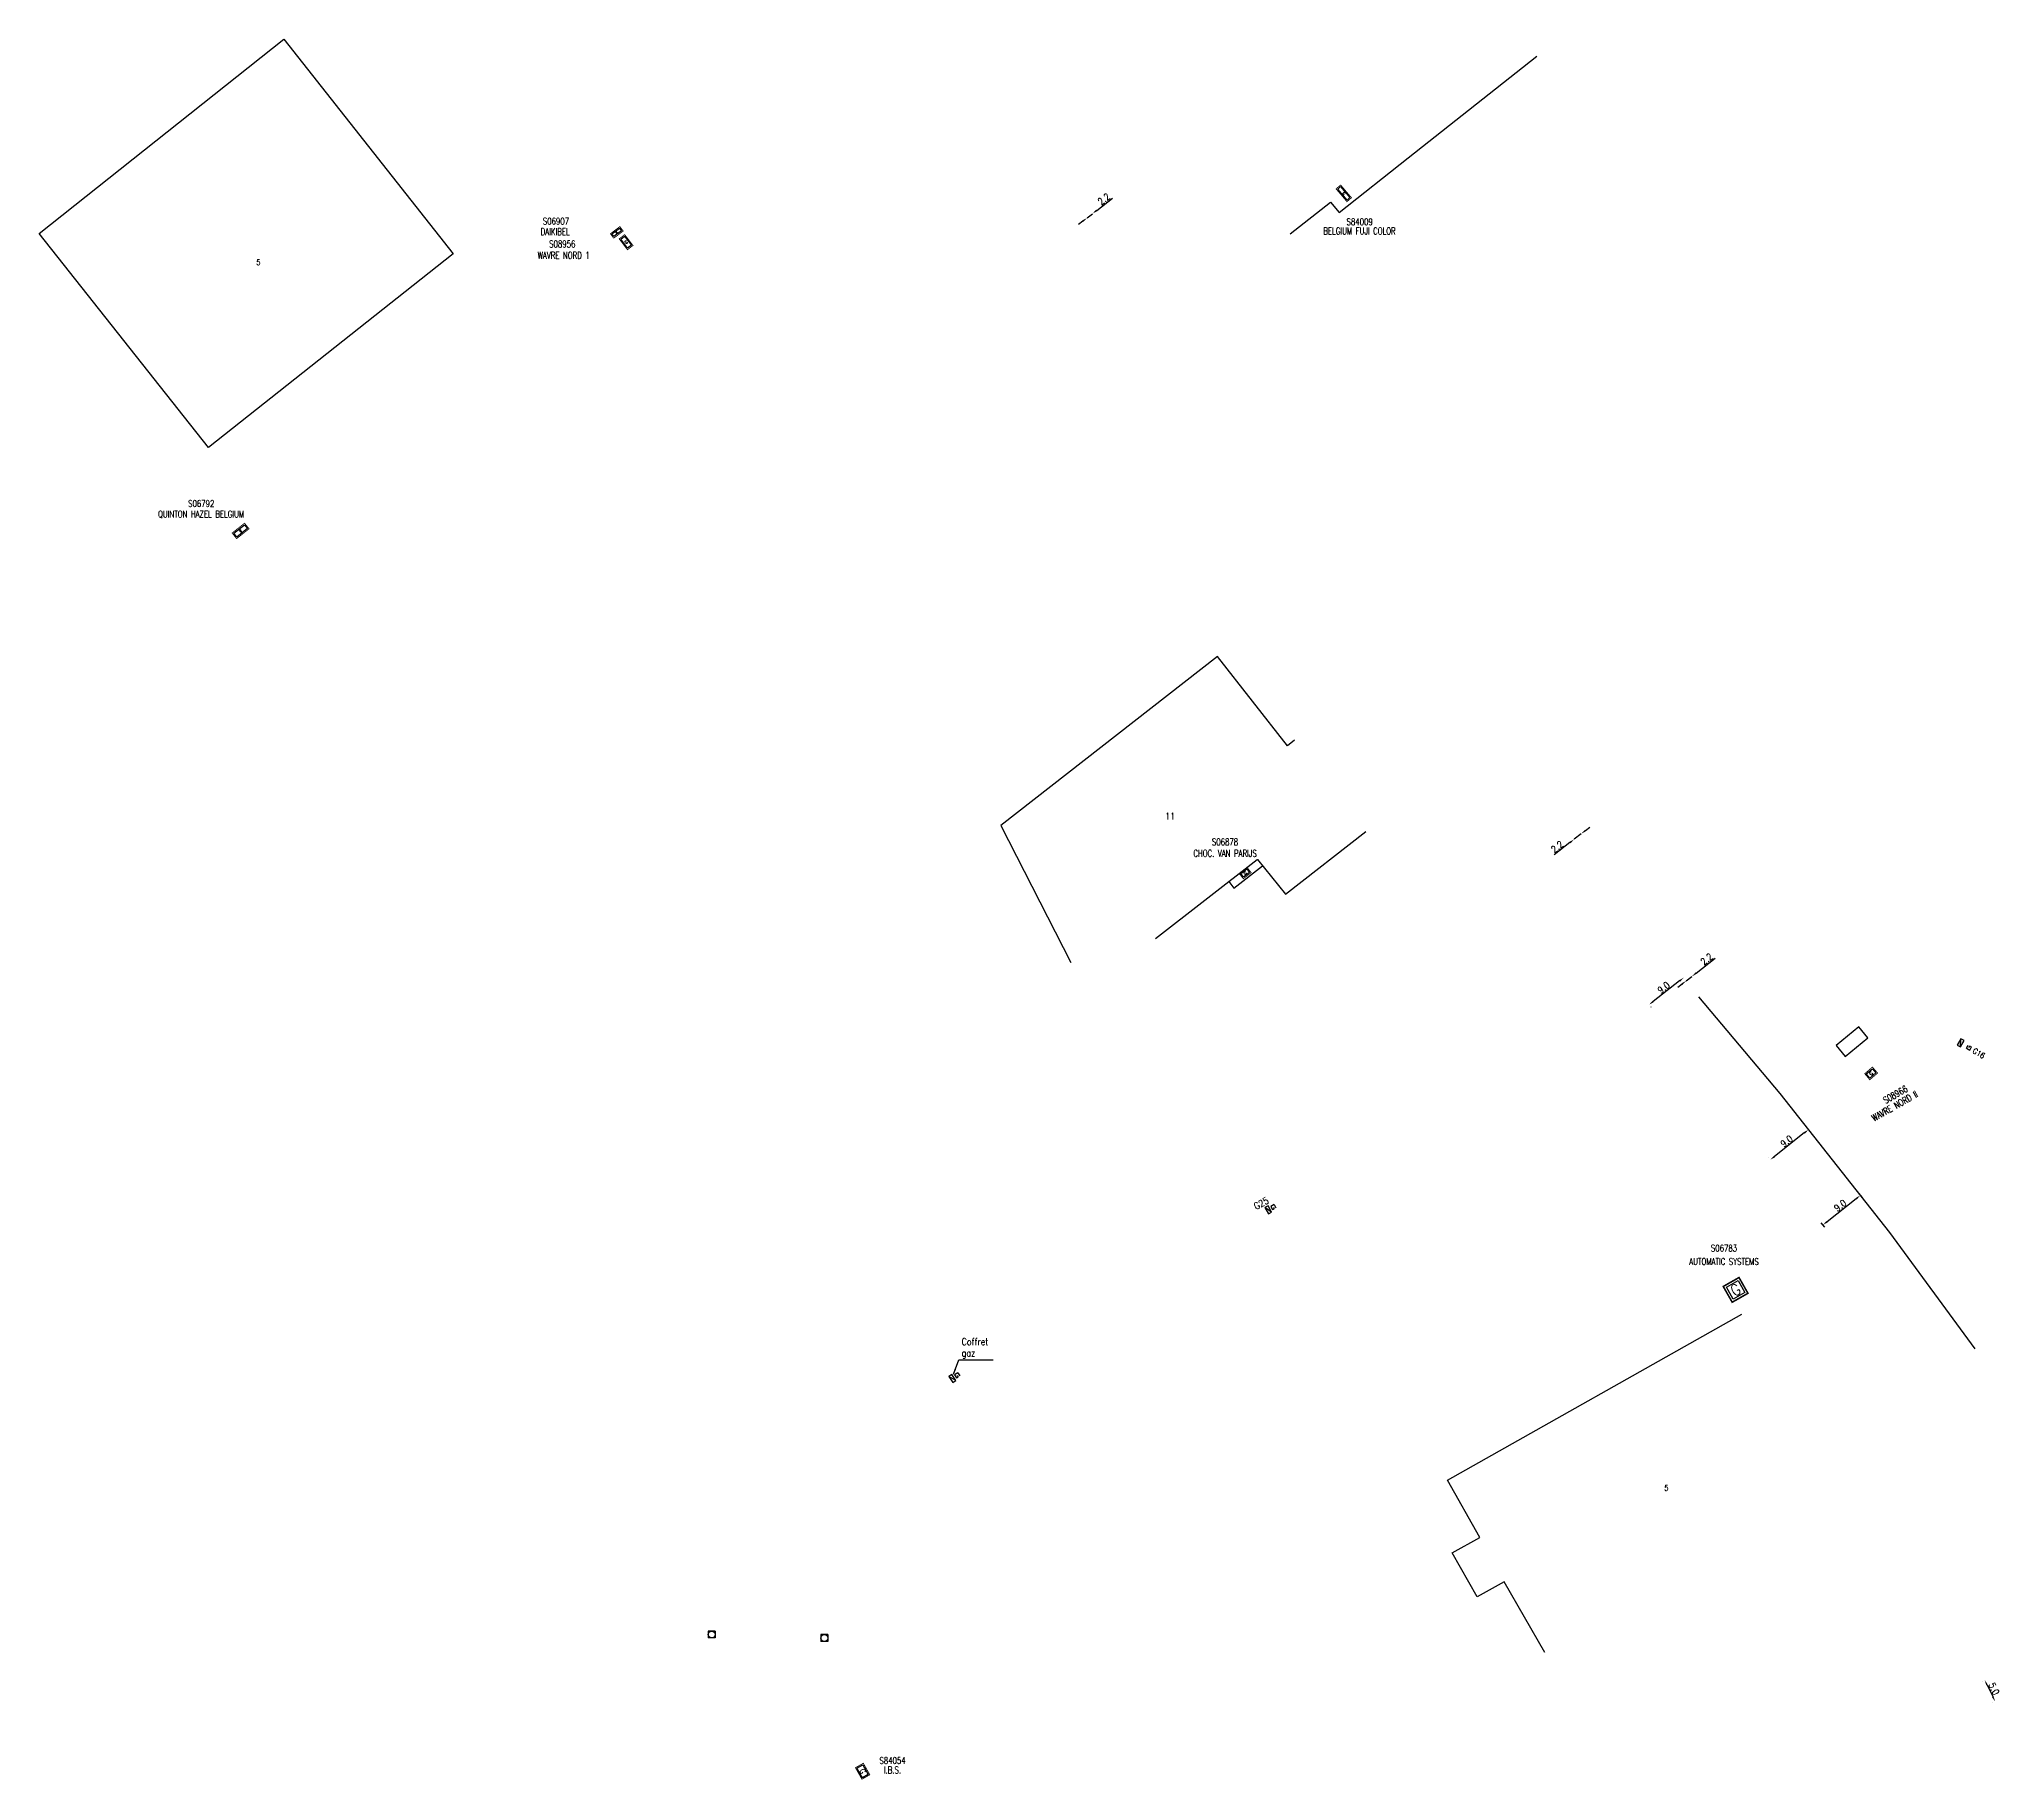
# Model space of a CAD drawing. Header units: millimetres. Extents: x 165082 to 165960, y 158000 to 158686.
# Drawn here: x 165123.6 to 165556.6, y 158000 to 158384.1 of the extents above; entities that cross this region are included whole.
import ezdxf
from ezdxf.enums import TextEntityAlignment as Align

# ---------------------------------------------------------------- set-up
doc = ezdxf.new("R2010")
doc.units = ezdxf.units.MM
doc.layers.get('0').update_dxf_attribs({"linetype": 'CONTINUOUS'})
for name, color, linetype in [('G_210', 7, 'CONTINUOUS'), ('W0008', 7, 'CONTINUOUS'), ('W0051', 7, 'CONTINUOUS'), ('W0100', 7, 'CONTINUOUS'), ('W0101', 7, 'CONTINUOUS'), ('W0103', 7, 'CONTINUOUS'), ('W0104', 7, 'CONTINUOUS'), ('W0420', 7, 'CONTINUOUS'), ('W0432', 7, 'CONTINUOUS'), ('W0991', 7, 'CONTINUOUS')]:
    doc.layers.add(name, color=color, linetype=linetype)
doc.styles.get("Standard").update_dxf_attribs({"font": 'romans.shx', "width": 0.85})
doc.dimstyles.get("Standard").update_dxf_attribs({"dimtxt": 1.5, "dimasz": 1.2, "dimexe": 0.625, "dimexo": 0.625, "dimgap": 0.25, "dimtad": 1, "dimdec": 1, "dimzin": 0, "dimdsep": 46, "dimtxsty": 'Standard', "dimcen": -0.5, "dimadec": 0, "dimazin": 0, "dimtfac": 1, "dimtdec": 1, "dimtmove": 0, "dimatfit": 3, "dimfxl": 0, "dimtolj": 1, "dimtzin": 0, "dimarcsym": 0})

# ---------------------------------------------------------------- blocks, each defined once
blk = doc.blocks.new('T420')
for p, q in [((0.75, 0.75), (-0.75, 0.75)), ((-0.75, 0.75), (-0.75, -0.75)), ((0.75, 0.75), (0.75, -0.75)), ((0.75, -0.75), (-0.75, -0.75))]:
    blk.add_line(p, q)
blk.add_ellipse((0, 0), major_axis=(-0.53, 0.53), ratio=1, start_param=3.926991, end_param=10.210176)
blk = doc.blocks.new('*U3')
at = {"layer": 'G_210', "color": 0, "linetype": 'Continuous', "const_width": 0.35, "flags": 128}
blk.add_lwpolyline([(7.4, 2.66), (7.4, 0), (0, 0), (0, 2.66)], close=True, dxfattribs=at)
at = {"layer": 'G_210', "color": 0, "linetype": 'Continuous'}
blk.add_lwpolyline([(0.5, 2.16), (6.9, 2.16), (6.9, 0.5), (0.5, 0.5)], close=True, dxfattribs=at)
at = {"layer": 'G_210', "insert": (3.76, 1.31), "char_height": 1.35, "width": 10.6756, "attachment_point": 5}
blk.add_mtext('G', dxfattribs=at)
at = {"layer": 'G_210', "color": 0, "linetype": 'Continuous', "width": 0.75}
for tag, height, p in [('NUM', 4, (2, 16)), ('NOM', 4, (2, 11)), ('BCL', 3, (2, 7))]:
    blk.add_attdef(tag, text='', height=height, dxfattribs=at).set_placement(p, align=Align.MIDDLE)
at = {"layer": 'G_210', "color": 0, "linetype": 'Continuous', "width": 0.75, "flags": 3}
for tag, p in [('DEF_COUP', (2.14, -5.61)), ('DEF_TYPE', (2.14, -8.11)), ('DEF_LEG', (2.14, -3.11))]:
    blk.add_attdef(tag, text='', height=1.2, dxfattribs=at).set_placement(p, align=Align.MIDDLE)
blk = doc.blocks.new('*U4')
at = {"layer": 'G_210', "color": 0, "linetype": 'Continuous', "const_width": 0.35, "flags": 128}
blk.add_lwpolyline([(4.4, 3), (4.4, 0), (0, 0), (0, 3)], close=True, dxfattribs=at)
at = {"layer": 'G_210', "color": 0, "linetype": 'Continuous'}
blk.add_lwpolyline([(0.5, 2.5), (3.9, 2.5), (3.9, 0.5), (0.5, 0.5)], close=True, dxfattribs=at)
at = {"layer": 'G_210', "insert": (2.13, 1.42), "char_height": 1.39, "width": 3.0623, "attachment_point": 5}
blk.add_mtext('G', dxfattribs=at)
at = {"layer": 'G_210', "color": 0, "linetype": 'Continuous', "width": 0.75}
for tag, height, p in [('NUM', 4, (2, 16)), ('NOM', 4, (2, 11)), ('BCL', 3, (2, 7))]:
    blk.add_attdef(tag, text='', height=height, dxfattribs=at).set_placement(p, align=Align.MIDDLE)
at = {"layer": 'G_210', "color": 0, "linetype": 'Continuous', "width": 0.75, "flags": 3}
for tag, p in [('DEF_COUP', (2.14, -5.61)), ('DEF_TYPE', (2.14, -8.11)), ('DEF_LEG', (2.14, -3.11))]:
    blk.add_attdef(tag, text='', height=1.2, dxfattribs=at).set_placement(p, align=Align.MIDDLE)
blk = doc.blocks.new('G_210_23')
at = {"layer": 'G_210', "color": 0, "linetype": 'Continuous', "const_width": 0.35, "flags": 128}
blk.add_lwpolyline([(4, 4), (4, 0), (0, 0), (0, 4)], close=True, dxfattribs=at)
at = {"layer": 'G_210', "color": 0, "linetype": 'Continuous'}
blk.add_lwpolyline([(0.5, 3.5), (3.5, 3.5), (3.5, 0.5), (0.5, 0.5)], close=True, dxfattribs=at)
at = {"layer": 'G_210', "insert": (2, 2), "char_height": 2.5, "width": 4, "attachment_point": 5}
blk.add_mtext('G', dxfattribs=at)
at = {"layer": 'G_210', "color": 0, "linetype": 'Continuous', "width": 0.75}
for tag, height, p in [('NUM', 4, (2, 16)), ('NOM', 4, (2, 11)), ('BCL', 3, (2, 7))]:
    blk.add_attdef(tag, text='', height=height, dxfattribs=at).set_placement(p, align=Align.MIDDLE)
at = {"layer": 'G_210', "color": 0, "linetype": 'Continuous', "width": 0.75, "flags": 3}
for tag, p in [('DEF_LEG', (2.14, -3.11)), ('DEF_COUP', (2.14, -5.61)), ('DEF_TYPE', (2.14, -8.11))]:
    blk.add_attdef(tag, text='', height=1.2, dxfattribs=at).set_placement(p, align=Align.MIDDLE)
blk = doc.blocks.new('*U5')
at = {"layer": 'G_210', "color": 0, "linetype": 'Continuous', "const_width": 0.35, "flags": 128}
blk.add_lwpolyline([(4.51, 3.47), (4.51, 0), (0, 0), (0, 3.47)], close=True, dxfattribs=at)
at = {"layer": 'G_210', "color": 0, "linetype": 'Continuous'}
blk.add_lwpolyline([(0.5, 2.97), (4.01, 2.97), (4.01, 0.5), (0.5, 0.5)], close=True, dxfattribs=at)
at = {"layer": 'G_210', "insert": (2.24, 1.74), "char_height": 1.68, "width": 7.2048, "attachment_point": 5}
blk.add_mtext('G', dxfattribs=at)
at = {"layer": 'G_210', "color": 0, "linetype": 'Continuous', "width": 0.75}
for tag, height, p in [('NUM', 4, (2, 16)), ('NOM', 4, (2, 11)), ('BCL', 3, (2, 7))]:
    blk.add_attdef(tag, text='', height=height, dxfattribs=at).set_placement(p, align=Align.MIDDLE)
at = {"layer": 'G_210', "color": 0, "linetype": 'Continuous', "width": 0.75, "flags": 3}
for tag, p in [('DEF_COUP', (2.14, -5.61)), ('DEF_TYPE', (2.14, -8.11)), ('DEF_LEG', (2.14, -3.11))]:
    blk.add_attdef(tag, text='', height=1.2, dxfattribs=at).set_placement(p, align=Align.MIDDLE)
blk = doc.blocks.new('*U6')
at = {"layer": 'G_210', "color": 0, "linetype": 'Continuous', "const_width": 0.35, "flags": 128}
blk.add_lwpolyline([(5.23, 2.45), (5.23, 0), (0, 0), (0, 2.45)], close=True, dxfattribs=at)
at = {"layer": 'G_210', "color": 0, "linetype": 'Continuous'}
blk.add_lwpolyline([(0.5, 1.95), (4.73, 1.95), (4.73, 0.5), (0.5, 0.5)], close=True, dxfattribs=at)
at = {"layer": 'G_210', "insert": (2.5, 1.23), "char_height": 0.811, "width": 3.1333, "attachment_point": 5}
blk.add_mtext('G', dxfattribs=at)
at = {"layer": 'G_210', "color": 0, "linetype": 'Continuous', "width": 0.75}
for tag, height, p in [('NUM', 4, (2, 16)), ('NOM', 4, (2, 11)), ('BCL', 3, (2, 7))]:
    blk.add_attdef(tag, text='', height=height, dxfattribs=at).set_placement(p, align=Align.MIDDLE)
at = {"layer": 'G_210', "color": 0, "linetype": 'Continuous', "width": 0.75, "flags": 3}
for tag, p in [('DEF_COUP', (2.14, -5.61)), ('DEF_TYPE', (2.14, -8.11)), ('DEF_LEG', (2.14, -3.11))]:
    blk.add_attdef(tag, text='', height=1.2, dxfattribs=at).set_placement(p, align=Align.MIDDLE)
blk = doc.blocks.new('*U7')
at = {"layer": 'G_210', "color": 0, "linetype": 'Continuous', "const_width": 0.35, "flags": 128}
blk.add_lwpolyline([(3.09, 6.03), (3.09, 0), (0, 0), (0, 6.03)], close=True, dxfattribs=at)
at = {"layer": 'G_210', "color": 0, "linetype": 'Continuous'}
blk.add_lwpolyline([(0.5, 5.53), (2.59, 5.53), (2.59, 0.5), (0.5, 0.5)], close=True, dxfattribs=at)
at = {"layer": 'G_210', "insert": (1.53, 2.97), "char_height": 1.31, "width": 2.138, "attachment_point": 5}
blk.add_mtext('G', dxfattribs=at)
at = {"layer": 'G_210', "color": 0, "linetype": 'Continuous', "width": 0.75}
for tag, height, p in [('NUM', 4, (2, 16)), ('NOM', 4, (2, 11)), ('BCL', 3, (2, 7))]:
    blk.add_attdef(tag, text='', height=height, dxfattribs=at).set_placement(p, align=Align.MIDDLE)
at = {"layer": 'G_210', "color": 0, "linetype": 'Continuous', "width": 0.75, "flags": 3}
for tag, p in [('DEF_COUP', (2.14, -5.61)), ('DEF_TYPE', (2.14, -8.11)), ('DEF_LEG', (2.14, -3.11))]:
    blk.add_attdef(tag, text='', height=1.2, dxfattribs=at).set_placement(p, align=Align.MIDDLE)
blk = doc.blocks.new('*U11')
at = {"layer": 'G_210', "color": 0, "linetype": 'Continuous', "const_width": 0.35, "flags": 128}
blk.add_lwpolyline([(7, 3.17), (7, 0), (0, 0), (0, 3.17)], close=True, dxfattribs=at)
at = {"layer": 'G_210', "color": 0, "linetype": 'Continuous'}
blk.add_lwpolyline([(0.5, 2.67), (6.5, 2.67), (6.5, 0.5), (0.5, 0.5)], close=True, dxfattribs=at)
at = {"layer": 'G_210', "insert": (3.47, 1.57), "char_height": 1.04, "width": 4.9549, "attachment_point": 5}
blk.add_mtext('G', dxfattribs=at)
at = {"layer": 'G_210', "color": 0, "linetype": 'Continuous', "width": 0.75}
for tag, height, p in [('NUM', 4, (2, 16)), ('NOM', 4, (2, 11)), ('BCL', 3, (2, 7))]:
    blk.add_attdef(tag, text='', height=height, dxfattribs=at).set_placement(p, align=Align.MIDDLE)
at = {"layer": 'G_210', "color": 0, "linetype": 'Continuous', "width": 0.75, "flags": 3}
for tag, p in [('DEF_COUP', (2.14, -5.61)), ('DEF_TYPE', (2.14, -8.11)), ('DEF_LEG', (2.14, -3.11))]:
    blk.add_attdef(tag, text='', height=1.2, dxfattribs=at).set_placement(p, align=Align.MIDDLE)
blk = doc.blocks.new('*U12')
at = {"layer": 'G_210', "color": 0, "linetype": 'Continuous', "const_width": 0.35, "flags": 128}
blk.add_lwpolyline([(5.82, 4), (5.82, 0), (0, 0), (0, 4)], close=True, dxfattribs=at)
at = {"layer": 'G_210', "color": 0, "linetype": 'Continuous'}
blk.add_lwpolyline([(0.5, 3.5), (5.32, 3.5), (5.32, 0.5), (0.5, 0.5)], close=True, dxfattribs=at)
at = {"layer": 'G_210', "insert": (2.91, 2), "char_height": 2.5, "width": 5.8198, "attachment_point": 5}
blk.add_mtext('G', dxfattribs=at)
at = {"layer": 'G_210', "color": 0, "linetype": 'Continuous', "width": 0.75}
for tag, height, p in [('NUM', 4, (2, 16)), ('NOM', 4, (2, 11)), ('BCL', 3, (2, 7))]:
    blk.add_attdef(tag, text='', height=height, dxfattribs=at).set_placement(p, align=Align.MIDDLE)
at = {"layer": 'G_210', "color": 0, "linetype": 'Continuous', "width": 0.75, "flags": 3}
for tag, p in [('DEF_COUP', (2.14, -5.61)), ('DEF_TYPE', (2.14, -8.11)), ('DEF_LEG', (2.14, -3.11))]:
    blk.add_attdef(tag, text='', height=1.2, dxfattribs=at).set_placement(p, align=Align.MIDDLE)
blk = doc.blocks.new('*D15')
at = {"layer": 'W0008', "color": 0, "linetype": 'Continuous', "lineweight": -2, "transparency": 16777216}
for p, q in [((165485.67, 158176.26), (165479.87, 158171.73)), ((165479.3, 158170.51), (165479.3, 158170.5))]:
    blk.add_line(p, q, dxfattribs=at)
at = {"layer": 'W0008', "color": 0, "linetype": 'Continuous', "transparency": 16777216}
for points in [[(165485.55, 158176.42), (165485.79, 158176.1), (165486.62, 158177)], [(165479.74, 158171.89), (165479.99, 158171.58), (165478.92, 158171)]]:
    blk.add_solid(points, dxfattribs=at)
at = {"layer": 'W0008', "color": 0, "linetype": 'Continuous', "transparency": 16777216, "insert": (165482.15, 158174.79), "char_height": 1.5, "attachment_point": 5, "rotation": 37.9487}
blk.add_mtext('\\A1;9.0', dxfattribs=at)
blk = doc.blocks.new('*D16')
at = {"layer": 'W0008', "color": 0, "linetype": 'Continuous', "lineweight": -2, "transparency": 16777216}
for p, q in [((165489.32, 158177.99), (165493.52, 158181.26)), ((165487.16, 158176.31), (165488.38, 158177.25)), ((165486.22, 158175.57), (165485.27, 158174.83))]:
    blk.add_line(p, q, dxfattribs=at)
at = {"layer": 'W0008', "color": 0, "linetype": 'Continuous', "transparency": 16777216}
for points in [[(165486.09, 158175.73), (165486.34, 158175.41), (165487.16, 158176.31)], [(165489.2, 158178.15), (165489.45, 158177.83), (165488.38, 158177.25)]]:
    blk.add_solid(points, dxfattribs=at)
at = {"layer": 'W0008', "color": 0, "linetype": 'Continuous', "transparency": 16777216, "insert": (165491.65, 158181.08), "char_height": 1.5, "attachment_point": 5, "rotation": 37.9466}
blk.add_mtext('\\A1;2.2', dxfattribs=at)
blk = doc.blocks.new('*D17')
at = {"layer": 'W0008', "color": 0, "linetype": 'Continuous', "lineweight": -2, "transparency": 16777216}
for p, q in [((165461.47, 158206.79), (165458.02, 158204.1)), ((165463.98, 158208.74), (165462.42, 158207.53)), ((165464.93, 158209.48), (165465.87, 158210.21))]:
    blk.add_line(p, q, dxfattribs=at)
at = {"layer": 'W0008', "color": 0, "linetype": 'Continuous', "transparency": 16777216}
for points in [[(165461.35, 158206.95), (165461.6, 158206.63), (165462.42, 158207.53)], [(165464.81, 158209.64), (165465.05, 158209.32), (165463.98, 158208.74)]]:
    blk.add_solid(points, dxfattribs=at)
at = {"layer": 'W0008', "color": 0, "linetype": 'Continuous', "transparency": 16777216, "insert": (165458.66, 158205.87), "char_height": 1.5, "attachment_point": 5, "rotation": 37.8912}
blk.add_mtext('\\A1;2.2', dxfattribs=at)
blk = doc.blocks.new('*D18')
at = {"layer": 'W0008', "color": 0, "linetype": 'Continuous', "lineweight": -2, "transparency": 16777216}
for p, q in [((165354.89, 158344.68), (165356.07, 158345.6)), ((165357.02, 158346.33), (165360.47, 158349.01)), ((165353.94, 158343.95), (165352.99, 158343.21))]:
    blk.add_line(p, q, dxfattribs=at)
at = {"layer": 'W0008', "color": 0, "linetype": 'Continuous', "transparency": 16777216}
for points in [[(165356.89, 158346.49), (165357.14, 158346.17), (165356.07, 158345.6)], [(165353.82, 158344.11), (165354.06, 158343.79), (165354.89, 158344.68)]]:
    blk.add_solid(points, dxfattribs=at)
at = {"layer": 'W0008', "color": 0, "linetype": 'Continuous', "transparency": 16777216, "insert": (165358.6, 158348.83), "char_height": 1.5, "attachment_point": 5, "rotation": 37.8108}
blk.add_mtext('\\A1;2.2', dxfattribs=at)
blk = doc.blocks.new('*D20')
at = {"layer": 'W0008', "color": 0, "linetype": 'Continuous', "lineweight": -2, "transparency": 16777216}
for p, q in [((165513.2, 158142.7), (165506.64, 158137.52)), ((165505.31, 158137.27), (165505.31, 158137.27))]:
    blk.add_line(p, q, dxfattribs=at)
at = {"layer": 'W0008', "color": 0, "linetype": 'Continuous', "transparency": 16777216}
for points in [[(165513.07, 158142.86), (165513.32, 158142.54), (165514.14, 158143.44)], [(165506.52, 158137.68), (165506.77, 158137.36), (165505.7, 158136.78)]]:
    blk.add_solid(points, dxfattribs=at)
at = {"layer": 'W0008', "color": 0, "linetype": 'Continuous', "transparency": 16777216, "insert": (165509.3, 158140.89), "char_height": 1.5, "attachment_point": 5, "rotation": 38.3116}
blk.add_mtext('\\A1;9.0', dxfattribs=at)
blk = doc.blocks.new('*D22')
at = {"layer": 'W0008', "color": 0, "linetype": 'Continuous', "lineweight": -2, "transparency": 16777216}
for p, q in [((165552.45, 158021.71), (165552.45, 158021.71)), ((165553.54, 158020.9), (165554.8, 158018.3)), ((165554.77, 158016.95), (165554.77, 158016.95))]:
    blk.add_line(p, q, dxfattribs=at)
at = {"layer": 'W0008', "color": 0, "linetype": 'Continuous', "transparency": 16777216}
for points in [[(165553.72, 158020.99), (165553.36, 158020.81), (165553.01, 158021.98)], [(165554.98, 158018.39), (165554.62, 158018.21), (165555.33, 158017.22)]]:
    blk.add_solid(points, dxfattribs=at)
at = {"layer": 'W0008', "color": 0, "linetype": 'Continuous', "transparency": 16777216, "insert": (165555.07, 158020.04), "char_height": 1.5, "attachment_point": 5, "rotation": 295.972}
blk.add_mtext('\\A1;5.0', dxfattribs=at)
blk = doc.blocks.new('T432')
at = {"flags": 128}
for points in [[(0.8, 0.8), (-0.8, 0.8)], [(-0.8, 0.8), (-0.8, 0)], [(0.8, 0.8), (-0.8, 0)], [(-0.8, 0), (0.8, 0)], [(-0.4, 2.1), (-0.4, 1.3)], [(-0.4, 1.3), (0.4, 1.3)], [(-0.39, 2.1), (0.41, 2.1)], [(0, 1.7), (0.4, 1.7)], [(0.4, 1.3), (0.4, 1.7)], [(0.8, 0), (0.8, 0.8)]]:
    blk.add_lwpolyline(points, dxfattribs=at)
blk = doc.blocks.new('*D27')
at = {"layer": 'W0051', "color": 0, "lineweight": -2, "transparency": 16777216}
for p, q in [((165525.2, 158129.44), (165525.99, 158128.45)), ((165524.66, 158128.19), (165518.22, 158123.11)), ((165516.89, 158122.87), (165517.67, 158121.88))]:
    blk.add_line(p, q, dxfattribs=at)
at = {"layer": 'W0051', "color": 0, "transparency": 16777216}
for points in [[(165524.53, 158128.35), (165524.78, 158128.04), (165525.6, 158128.94)], [(165518.1, 158123.27), (165518.35, 158122.95), (165517.28, 158122.37)]]:
    blk.add_solid(points, dxfattribs=at)
at = {"layer": 'W0051', "color": 0, "transparency": 16777216, "insert": (165521.14, 158126.69), "char_height": 1.5, "attachment_point": 5, "rotation": 38.3116}
blk.add_mtext('\\A1;9.0', dxfattribs=at)
blk = doc.blocks.new('*U30')
at = {"flags": 128}
for points in [[(0.8, 0.8), (-0.8, 0.8)], [(-0.8, 0.8), (-0.8, 0)], [(0.8, 0.8), (-0.8, 0)], [(-0.8, 0), (0.8, 0)], [(0.38, 2.91), (-0.42, 2.89)], [(-0.42, 2.89), (-0.41, 2.49)], [(-0.01, 2.5), (-0.41, 2.49)], [(0.39, 2.11), (-0.41, 2.09)], [(0.39, 2.11), (0.38, 2.91)], [(0.8, 0), (0.8, 0.8)]]:
    blk.add_lwpolyline(points, dxfattribs=at)

msp = doc.modelspace()

# ---------------------------------------------------------------- linework, layer by layer
at = {"layer": 'W0051', "color": 252, "flags": 128}
msp.add_lwpolyline([(165550.94, 158095.03), (165532.1, 158120.71), (165507.86, 158151.39), (165489.93, 158172.75)], dxfattribs=at)
at = {"layer": 'W0100', "color": 252, "flags": 128}
msp.add_lwpolyline([(165214.92, 158336.73), (165160.95, 158293.96), (165123.57, 158341.26), (165177.54, 158384.1)], close=True, dxfattribs=at)
msp.add_lwpolyline([(165455.91, 158028.02), (165446.92, 158043.67), (165440.96, 158040.31), (165435.5, 158050.01), (165441.56, 158053.42), (165434.44, 158066.05), (165499.45, 158102.69)], dxfattribs=at)
at = {"layer": 'W0101', "color": 252, "flags": 128}
msp.add_lwpolyline([(165399.73, 158341.14), (165408.64, 158348.12), (165410.53, 158345.89), (165425.73, 158357.95), (165454.2, 158380.34)], dxfattribs=at)
at = {"layer": 'W0101', "color": 252}
for points in [[(165400.7, 158229.38), (165399.11, 158228.15), (165399.1, 158228.14), (165383.7, 158247.89), (165335.88, 158210.56), (165351.28, 158180.36)], [(165369.96, 158185.64), (165392.42, 158203.08), (165392.47, 158203.07), (165398.65, 158195.41), (165416.42, 158209.22)]]:
    msp.add_lwpolyline(points, dxfattribs=at)
at = {"layer": 'W0103', "color": 252, "flags": 128}
msp.add_lwpolyline([(165386.16, 158198.22), (165387.31, 158196.74), (165393.63, 158201.64)], dxfattribs=at)
at = {"layer": 'W0104', "flags": 128}
msp.add_lwpolyline([(165525.24, 158166.16), (165520.21, 158162.04), (165522.22, 158159.59), (165527.25, 158163.72), (165525.24, 158166.16)], dxfattribs=at)

# ---------------------------------------------------------------- block references
at = {"layer": 'G_210'}
ref = msp.add_blockref('*U3', (165409.85, 158351.07), dxfattribs=dict(at, xscale=0.5, yscale=0.5, zscale=0.5, rotation=310.3041530555328))
ref.add_attrib('NUM', 'S84009', dxfattribs={"color": 0, "linetype": 'Continuous', "height": 1.5, "width": 0.75}).set_placement((165415.06, 158343.8), align=Align.MIDDLE)
ref.add_attrib('NOM', 'BELGIUM FUJI COLOR', dxfattribs={"color": 0, "linetype": 'Continuous', "height": 1.5, "width": 0.75}).set_placement((165415.02, 158341.78), align=Align.MIDDLE)
ref = msp.add_blockref('*U7', (165253.42, 158337.64), dxfattribs=dict(at, xscale=0.5, yscale=0.5, zscale=0.5, rotation=37.29368256026153))
ref.add_attrib('NUM', 'S08956', dxfattribs={"color": 0, "linetype": 'Continuous', "height": 1.5, "width": 0.75}).set_placement((165239.04, 158338.9), align=Align.MIDDLE)
ref.add_attrib('NOM', 'WAVRE NORD 1', dxfattribs={"color": 0, "linetype": 'Continuous', "height": 1.5, "width": 0.75}).set_placement((165239.34, 158336.4), align=Align.MIDDLE)
ref = msp.add_blockref('*U6', (165250.4, 158340.19), dxfattribs=dict(at, xscale=0.5, yscale=0.5, zscale=0.5, rotation=37.29368256026154))
ref.add_attrib('NUM', 'S06907', dxfattribs={"color": 0, "linetype": 'Continuous', "height": 1.5, "width": 0.75}).set_placement((165237.64, 158343.93), align=Align.MIDDLE)
ref.add_attrib('NOM', 'DAIKIBEL', dxfattribs={"color": 0, "linetype": 'Continuous', "height": 1.5, "width": 0.75}).set_placement((165237.47, 158341.63), align=Align.MIDDLE)
ref = msp.add_blockref('*U11', (165167.15, 158273.87), dxfattribs=dict(at, xscale=0.5, yscale=0.5, zscale=0.5, rotation=38.50902356640232))
ref.add_attrib('NUM', 'S06792', dxfattribs={"color": 0, "linetype": 'Continuous', "height": 1.5, "width": 0.75}).set_placement((165159.34, 158281.62), align=Align.MIDDLE)
ref.add_attrib('NOM', 'QUINTON HAZEL BELGIUM', dxfattribs={"color": 0, "linetype": 'Continuous', "height": 1.5, "width": 0.75}).set_placement((165159.31, 158279.22), align=Align.MIDDLE)
ref = msp.add_blockref('*U4', (165389.37, 158198.81), dxfattribs=dict(at, xscale=0.4999999999999999, yscale=0.4999999999999999, zscale=0.4999999999999999, rotation=37.81979214510604))
ref.add_attrib('NUM', 'S06878', dxfattribs={"color": 0, "linetype": 'Continuous', "height": 1.5, "width": 0.75}).set_placement((165385.34, 158206.94), align=Align.MIDDLE)
ref.add_attrib('NOM', 'CHOC. VAN PARIJS', dxfattribs={"color": 0, "linetype": 'Continuous', "height": 1.5, "width": 0.75}).set_placement((165385.34, 158204.41), align=Align.MIDDLE)
ref = msp.add_blockref('*U5', (165527.67, 158154.46), dxfattribs=dict(at, xscale=0.5, yscale=0.5, zscale=0.5, rotation=40.5671162711959))
ref.add_attrib('NUM', 'S08966', dxfattribs={"color": 0, "linetype": 'Continuous', "height": 1.5, "rotation": 29.5391, "width": 0.75}).set_placement((165533.3, 158151.2), align=Align.MIDDLE)
ref.add_attrib('NOM', 'WAVRE NORD II', dxfattribs={"color": 0, "linetype": 'Continuous', "height": 1.5, "rotation": 29.5391, "width": 0.75}).set_placement((165533.19, 158148.66), align=Align.MIDDLE)
ref = msp.add_blockref('G_210_23', (165497.29, 158105.35), dxfattribs=dict(at, rotation=29.56894873115274))
ref.add_attrib('NUM', 'S06783', dxfattribs={"color": 0, "linetype": 'Continuous', "height": 1.5, "width": 0.75}).set_placement((165495.48, 158117.28), align=Align.MIDDLE)
ref.add_attrib('NOM', 'AUTOMATIC SYSTEMS', dxfattribs={"color": 0, "linetype": 'Continuous', "height": 1.5, "width": 0.75}).set_placement((165495.48, 158114.33), align=Align.MIDDLE)
ref = msp.add_blockref('*U12', (165303.75, 158002.61), dxfattribs=dict(at, xscale=0.5, yscale=0.5, zscale=0.5, rotation=299.399002725535))
ref.add_attrib('NUM', 'S84054', dxfattribs={"color": 0, "linetype": 'Continuous', "height": 1.5, "width": 0.75}).set_placement((165311.94, 158004.2), align=Align.MIDDLE)
ref.add_attrib('NOM', 'I.B.S.', dxfattribs={"color": 0, "linetype": 'Continuous', "height": 1.5, "width": 0.75}).set_placement((165311.92, 158002.11), align=Align.MIDDLE)
at = {"layer": 'W0420'}
for p in [(165272.02, 158032), (165296.88, 158031.23)]:
    msp.add_blockref('T420', p, dxfattribs=at)
at = {"layer": 'W0432'}
for name, p, rotation in [('*U30', (165547.39, 158162.8), 239.7377684724094), ('T432', (165394.51, 158125.53), 298.8308582467649), ('T432', (165324.78, 158088.27), 303.2244560863384)]:
    msp.add_blockref(name, p, dxfattribs=dict(at, rotation=rotation))

# ---------------------------------------------------------------- texts
at = {"layer": 'W0432', "linetype": 'Continuous', "width": 0.85}
msp.add_text('G16', height=1.25, rotation=329.7378, dxfattribs=at).set_placement((165550.23, 158160.44))
at = {"layer": 'W0432', "color": 252, "linetype": 'Continuous', "insert": (165394.42, 158128.64), "char_height": 1.5, "attachment_point": 3, "rotation": 28.8309}
msp.add_mtext('\\A1;G25', dxfattribs=at)
at = {"layer": 'W0432', "color": 252, "linetype": 'Continuous', "insert": (165327.2, 158092.9), "char_height": 1.5, "attachment_point": 7}
msp.add_mtext('\\A1;Coffret\\Pgaz', dxfattribs=at)
at = {"layer": 'W0991', "color": 252, "width": 0.85}
for p in [(165171.96, 158334.89), (165482.76, 158064.37)]:
    msp.add_text('5', height=1.25, dxfattribs=at).set_placement(p, align=Align.MIDDLE)
msp.add_text('11', height=1.5, dxfattribs=at).set_placement((165373.23, 158212.63), align=Align.MIDDLE_CENTER)

# ---------------------------------------------------------------- dimensions: what is measured, and where the dimension line sits
at = {"layer": 'W0008', "color": 252, "linetype": 'Continuous'}
for base, p1, p2, angle, text, picture, middle in [((165354.89, 158344.68), (165356.07, 158345.6), (165354.89, 158344.68), 37.8108, '2.2', '*D18', (165359.22, 158348.04)), ((165462.42, 158207.53), (165463.98, 158208.74), (165462.42, 158207.53), 37.8912, '2.2', '*D17', (165459.28, 158205.08)), ((165487.16, 158176.31), (165488.38, 158177.25), (165487.16, 158176.31), 37.9466, '2.2', '*D16', (165492.27, 158180.29)), ((165478.92, 158171), (165486.62, 158177), (165478.92, 158171), 37.9487, '9.0', '*D15', (165482.77, 158174)), ((165505.7, 158136.78), (165514.14, 158143.44), (165505.7, 158136.78), 38.3116, '9.0', '*D20', (165509.92, 158140.11)), ((165555.33, 158017.22), (165553.01, 158021.98), (165555.33, 158017.22), 115.972, '5.0', '*D22', (165554.17, 158019.6))]:
    dim = msp.add_linear_dim(base=base, p1=p1, p2=p2, angle=angle, text=text, dimstyle='Standard', dxfattribs=at)
    dim.commit()
    dim.dimension.update_dxf_attribs({"geometry": picture, "text_midpoint": middle, "dimtype": 160})
at = {"layer": 'W0051', "color": 252}
dim = msp.add_linear_dim(base=(165517.28, 158122.37), p1=(165524.82, 158129.93), p2=(165516.5, 158123.36), angle=38.3116, text='9.0', dimstyle='Standard', dxfattribs=at)
dim.commit()
dim.dimension.update_dxf_attribs({"geometry": '*D27', "text_midpoint": (165521.76, 158125.9), "dimtype": 160})

# ---------------------------------------------------------------- leaders
at = {"layer": 'W0432', "color": 252, "linetype": 'Continuous', "annotation_type": 0, "has_hookline": 1, "hookline_direction": 0, "text_width": 6.19}
msp.add_leader([(165325.42, 158089.49), (165326.54, 158092.65), (165327.74, 158092.65)], dimstyle='Standard', dxfattribs=at)

doc.saveas('drawing.dxf')
